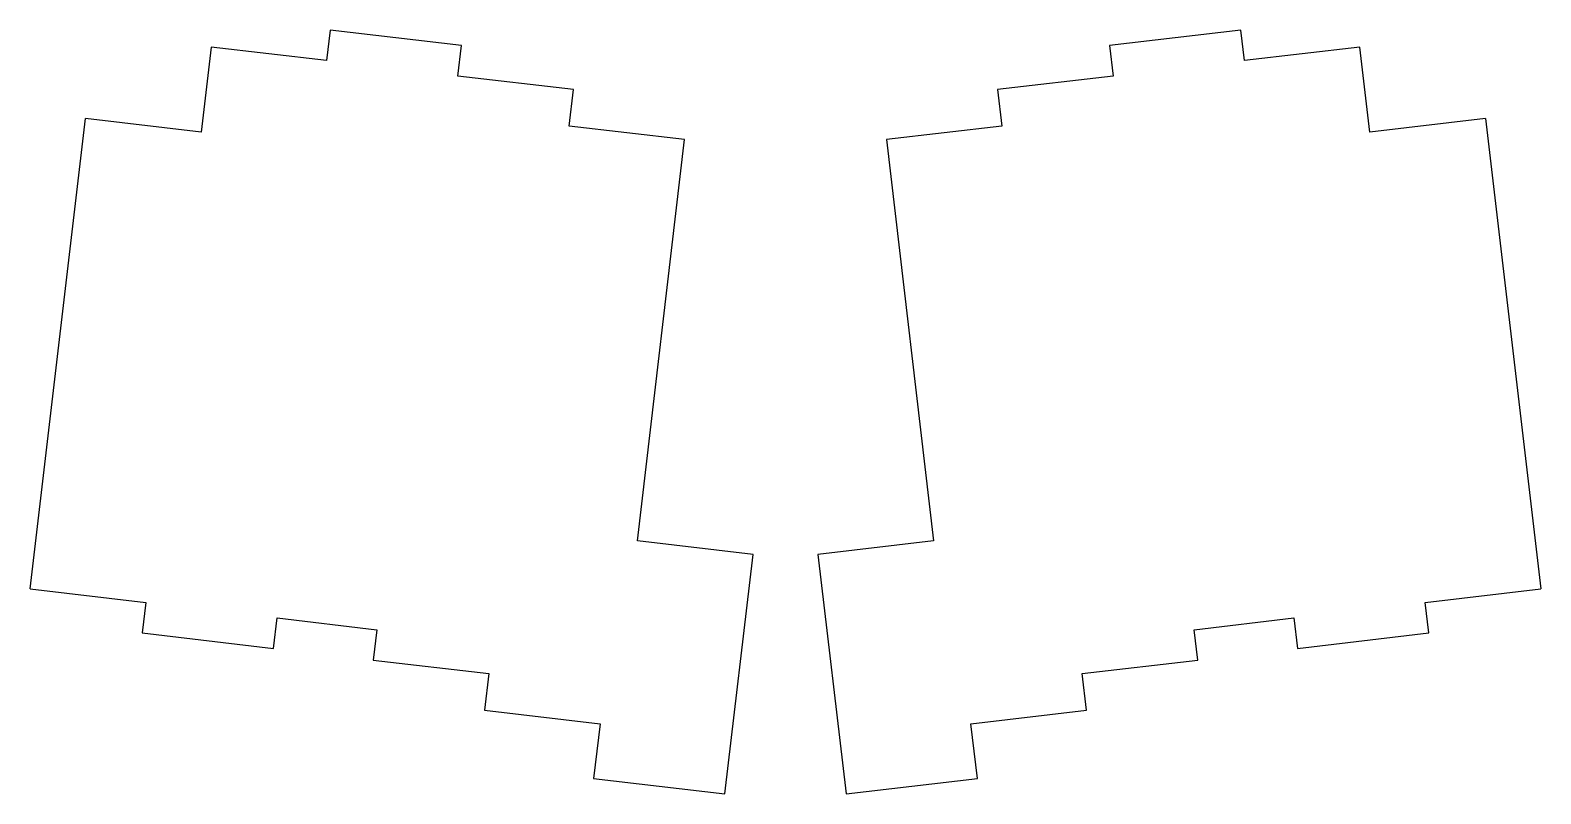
# Model space of a CAD drawing. Header units: millimetres. Extents: x -7 to 239, y -5 to 120.
import ezdxf

# ---------------------------------------------------------------- set-up
doc = ezdxf.new("R2010")
doc.units = ezdxf.units.MM

msp = doc.modelspace()

# ---------------------------------------------------------------- linework, layer by layer
for p, q in [((41.5, 120.18), (40.92, 115.21)), ((62.96, 117.66), (41.5, 120.18)), ((190.26, 120.18), (168.81, 117.66)), ((190.85, 115.21), (190.26, 120.18)), ((22.05, 117.43), (20.42, 103.52)), ((40.92, 115.21), (22.05, 117.43)), ((62.37, 112.69), (62.96, 117.66)), ((168.81, 117.66), (169.4, 112.69)), ((209.72, 117.43), (190.85, 115.21)), ((211.35, 103.52), (209.72, 117.43)), ((81.24, 110.48), (62.37, 112.69)), ((169.4, 112.69), (150.53, 110.48)), ((80.54, 104.52), (81.24, 110.48)), ((150.53, 110.48), (151.23, 104.52)), ((-7.48, 28.87), (1.55, 105.74)), ((20.42, 103.52), (1.55, 105.74)), ((99.41, 102.3), (80.54, 104.52)), ((151.23, 104.52), (132.36, 102.3)), ((230.22, 105.74), (211.35, 103.52)), ((230.22, 105.74), (239.25, 28.87)), ((91.71, 36.75), (99.41, 102.3)), ((132.36, 102.3), (140.06, 36.75)), ((110.58, 34.53), (91.71, 36.75)), ((140.06, 36.75), (121.19, 34.53)), ((105.99, -4.6), (110.58, 34.53)), ((121.19, 34.53), (125.78, -4.6)), ((-7.48, 28.87), (11.39, 26.65)), ((220.38, 26.65), (239.25, 28.87)), ((11.39, 26.65), (10.8, 21.69)), ((220.97, 21.69), (220.38, 26.65)), ((32.26, 19.17), (32.84, 24.13)), ((32.84, 24.13), (49.13, 22.22)), ((49.13, 22.22), (48.54, 17.25)), ((182.64, 22.22), (198.93, 24.13)), ((183.22, 17.25), (182.64, 22.22)), ((198.93, 24.13), (199.51, 19.17)), ((10.8, 21.69), (32.26, 19.17)), ((199.51, 19.17), (220.97, 21.69)), ((48.54, 17.25), (67.41, 15.04)), ((67.41, 15.04), (66.71, 9.08)), ((164.35, 15.04), (183.22, 17.25)), ((165.05, 9.08), (164.35, 15.04)), ((66.71, 9.08), (85.59, 6.86)), ((146.18, 6.86), (165.05, 9.08)), ((85.59, 6.86), (84.54, -2.08)), ((147.23, -2.08), (146.18, 6.86)), ((84.54, -2.08), (105.99, -4.6)), ((125.78, -4.6), (147.23, -2.08))]:
    msp.add_line(p, q)

doc.saveas('drawing.dxf')
